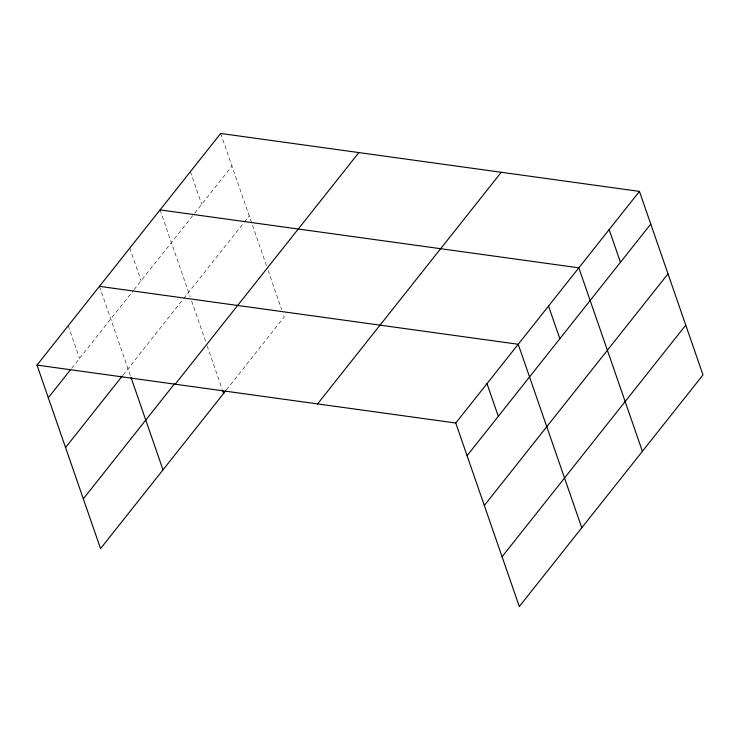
<?xml version="1.0" encoding="UTF-8"?>
<svg xmlns="http://www.w3.org/2000/svg" width="740" height="740" viewBox="0 0 740 740"><rect width="100%" height="100%" fill="white"/><g stroke="black" fill="none" stroke-linecap="round" stroke-linejoin="round"><path stroke-width="0.56" stroke-dasharray="3.7 2.78" d="M71.734 368.233L133.32 290.561M134.023 289.673L193.936 214.128M194.648 213.24L231.999 166.13M123.034 375.05L182.983 299.46M183.687 298.572L243.599 223.018M244.302 222.13L249.241 215.904M226.44 389.86L284.234 316.979L283.115 313.732M220.687 133.459L266.622 266.104M268.121 270.442L281.616 309.403M190.383 171.68L201.696 204.351M160.071 209.901L190.134 296.712M191.642 301.078L206.386 343.637M207.135 345.802L222.12 389.083M129.759 248.122L141.072 280.784M99.456 286.343L130.647 376.429M68.228 325.72L79.541 358.382"/><path stroke-width="1.11" d="M225.737 390.748L100.548 548.608L37 365.098L220.687 133.459L639.452 191.392L703 374.903L519.313 606.541L455.766 423.021L639.452 191.392M48.313 397.759L70.309 370.019M65.546 447.543L122.322 375.948M83.315 498.834L174.668 383.635M175.195 384.208L358.882 152.579M317.571 403.911L501.257 172.272M467.079 455.692L650.765 224.054M484.312 505.476L667.998 273.837M502.072 556.758L685.758 325.128M160.071 209.901L578.837 267.825L642.385 451.345M99.456 286.343L518.222 344.267L581.77 527.787M37 365.098L455.766 423.021M609.14 229.613L620.453 262.275M548.525 306.046L559.838 338.716M486.994 383.644L498.307 416.315M222.5 390.165L223.619 393.412M131.026 377.52L163.004 469.854"/></g></svg>
